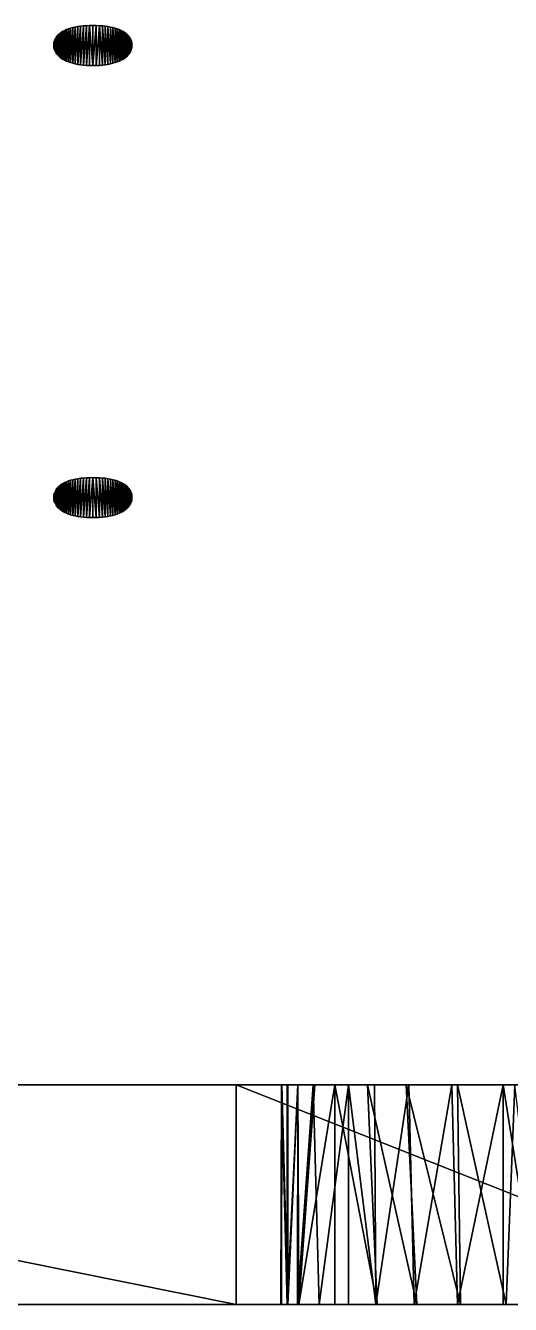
# Model space of a CAD drawing. Header units: inches. Extents: x 62 to 1153, y 3 to 780.
# Drawn here: x 393.43 to 402.27, y 184.2 to 207.49 of the extents above; entities that cross this region are included whole.
import ezdxf

# ---------------------------------------------------------------- set-up
doc = ezdxf.new("R2010")
doc.units = ezdxf.units.IN
doc.header["$MEASUREMENT"] = 0
doc.layers.add('ConstLine', color=6, linetype='Continuous')

msp = doc.modelspace()

# ---------------------------------------------------------------- linework, layer by layer
at = {"layer": 'ConstLine'}
for points in [[(394.253, 207.438, 4), (394.215, 207.425, 4), (394.215, 207.425, 5)], [(394.253, 207.438, 4), (394.215, 207.425, 5), (394.253, 207.438, 5)], [(394.215, 206.824, 5), (394.253, 206.811, 5), (394.253, 207.438, 5)], [(394.253, 207.438, 5), (394.215, 207.425, 5), (394.215, 206.824, 5)], [(394.294, 207.449, 4), (394.253, 207.438, 4), (394.253, 207.438, 5)], [(394.294, 207.449, 4), (394.253, 207.438, 5), (394.294, 207.449, 5)], [(394.253, 206.811, 5), (394.294, 206.8, 5), (394.294, 207.449, 5)], [(394.294, 207.449, 5), (394.253, 207.438, 5), (394.253, 206.811, 5)], [(394.337, 207.458, 4), (394.294, 207.449, 4), (394.294, 207.449, 5)], [(394.337, 207.458, 4), (394.294, 207.449, 5), (394.337, 207.458, 5)], [(394.294, 206.8, 5), (394.337, 206.789, 5), (394.337, 207.458, 5)], [(394.337, 207.458, 5), (394.294, 207.449, 5), (394.294, 206.8, 5)], [(394.384, 207.467, 4), (394.337, 207.458, 4), (394.337, 207.458, 5)], [(394.384, 207.467, 4), (394.337, 207.458, 5), (394.384, 207.467, 5)], [(394.337, 206.789, 5), (394.384, 206.779, 5), (394.384, 207.467, 5)], [(394.384, 207.467, 5), (394.337, 207.458, 5), (394.337, 206.789, 5)], [(394.433, 207.474, 4), (394.384, 207.467, 4), (394.384, 207.467, 5)], [(394.433, 207.474, 4), (394.384, 207.467, 5), (394.433, 207.474, 5)], [(394.433, 207.474, 5), (394.384, 207.467, 5), (394.384, 206.779, 5)], [(394.384, 206.779, 5), (394.433, 206.772, 5), (394.433, 207.474, 5)], [(394.485, 207.479, 4), (394.433, 207.474, 4), (394.433, 207.474, 5)], [(394.485, 207.479, 4), (394.433, 207.474, 5), (394.485, 207.479, 5)], [(394.433, 206.772, 5), (394.485, 206.766, 5), (394.485, 207.479, 5)], [(394.485, 207.479, 5), (394.433, 207.474, 5), (394.433, 206.772, 5)], [(394.54, 207.483, 4), (394.485, 207.479, 4), (394.485, 207.479, 5)], [(394.54, 207.483, 4), (394.485, 207.479, 5), (394.54, 207.483, 5)], [(394.54, 207.483, 5), (394.485, 207.479, 5), (394.485, 206.766, 5)], [(394.485, 206.766, 5), (394.54, 206.761, 5), (394.54, 207.483, 5)], [(394.598, 207.485, 5), (394.598, 207.485, 4), (394.54, 207.483, 4)], [(394.598, 207.485, 5), (394.54, 207.483, 4), (394.54, 207.483, 5)], [(394.598, 207.485, 5), (394.54, 207.483, 5), (394.54, 206.761, 5)], [(394.54, 206.761, 5), (394.598, 206.759, 5), (394.598, 207.485, 5)], [(394.658, 207.486, 4), (394.598, 207.485, 4), (394.598, 207.485, 5)], [(394.658, 207.486, 4), (394.598, 207.485, 5), (394.658, 207.486, 5)], [(394.658, 207.486, 5), (394.598, 207.485, 5), (394.658, 206.758, 5)], [(394.598, 206.759, 5), (394.658, 206.758, 5), (394.598, 207.485, 5)], [(394.658, 207.486, 5), (394.719, 207.485, 5), (394.658, 207.486, 4)], [(394.719, 207.485, 4), (394.658, 207.486, 4), (394.719, 207.485, 5)], [(394.719, 207.485, 5), (394.658, 207.486, 5), (394.658, 206.758, 5)], [(394.658, 206.758, 5), (394.719, 206.759, 5), (394.719, 207.485, 5)], [(394.776, 207.483, 4), (394.719, 207.485, 4), (394.719, 207.485, 5)], [(394.776, 207.483, 4), (394.719, 207.485, 5), (394.776, 207.483, 5)], [(394.776, 207.483, 5), (394.719, 207.485, 5), (394.719, 206.759, 5)], [(394.776, 207.483, 5), (394.719, 206.759, 5), (394.776, 206.761, 5)], [(394.831, 207.479, 4), (394.776, 207.483, 4), (394.776, 207.483, 5)], [(394.831, 207.479, 4), (394.776, 207.483, 5), (394.831, 207.479, 5)], [(394.776, 207.483, 5), (394.831, 206.766, 5), (394.831, 207.479, 5)], [(394.776, 207.483, 5), (394.776, 206.761, 5), (394.831, 206.766, 5)], [(394.883, 207.474, 4), (394.831, 207.479, 4), (394.831, 207.479, 5)], [(394.883, 207.474, 4), (394.831, 207.479, 5), (394.883, 207.474, 5)], [(394.831, 207.479, 5), (394.883, 206.772, 5), (394.883, 207.474, 5)], [(394.883, 206.772, 5), (394.831, 207.479, 5), (394.831, 206.766, 5)], [(394.932, 207.467, 4), (394.883, 207.474, 4), (394.883, 207.474, 5)], [(394.932, 207.467, 4), (394.883, 207.474, 5), (394.932, 207.467, 5)], [(394.883, 207.474, 5), (394.932, 206.779, 5), (394.932, 207.467, 5)], [(394.932, 206.779, 5), (394.883, 207.474, 5), (394.883, 206.772, 5)], [(394.979, 207.458, 4), (394.932, 207.467, 4), (394.932, 207.467, 5)], [(394.979, 207.458, 4), (394.932, 207.467, 5), (394.979, 207.458, 5)], [(394.932, 207.467, 5), (394.979, 206.789, 5), (394.979, 207.458, 5)], [(394.979, 206.789, 5), (394.932, 207.467, 5), (394.932, 206.779, 5)], [(395.023, 207.449, 4), (394.979, 207.458, 4), (394.979, 207.458, 5)], [(395.023, 207.449, 4), (394.979, 207.458, 5), (395.023, 207.449, 5)], [(394.979, 207.458, 5), (395.023, 206.8, 5), (395.023, 207.449, 5)], [(395.023, 206.8, 5), (394.979, 207.458, 5), (394.979, 206.789, 5)], [(395.064, 207.438, 4), (395.023, 207.449, 4), (395.023, 207.449, 5)], [(395.064, 207.438, 4), (395.023, 207.449, 5), (395.064, 207.438, 5)], [(395.023, 207.449, 5), (395.064, 206.811, 5), (395.064, 207.438, 5)], [(395.064, 206.811, 5), (395.023, 207.449, 5), (395.023, 206.8, 5)], [(395.102, 207.425, 4), (395.064, 207.438, 4), (395.064, 207.438, 5)], [(395.102, 207.425, 4), (395.064, 207.438, 5), (395.102, 207.425, 5)], [(395.064, 207.438, 5), (395.102, 206.824, 5), (395.102, 207.425, 5)], [(395.102, 206.824, 5), (395.064, 207.438, 5), (395.064, 206.811, 5)], [(393.956, 207.2, 5), (394.022, 206.944, 5), (393.964, 207.224, 5)], [(393.964, 207.224, 4), (393.956, 207.2, 4), (393.956, 207.2, 5)], [(393.964, 207.224, 4), (393.956, 207.2, 5), (393.964, 207.224, 5)], [(393.964, 207.224, 5), (394.022, 206.944, 5), (393.975, 207.246, 5)], [(393.975, 207.246, 4), (393.964, 207.224, 4), (393.964, 207.224, 5)], [(393.975, 207.246, 4), (393.964, 207.224, 5), (393.975, 207.246, 5)], [(393.975, 207.246, 5), (394.022, 206.944, 5), (393.988, 207.268, 5)], [(393.988, 207.268, 4), (393.975, 207.246, 4), (393.975, 207.246, 5)], [(393.988, 207.268, 4), (393.975, 207.246, 5), (393.988, 207.268, 5)], [(393.988, 207.268, 5), (394.022, 206.944, 5), (394.004, 207.289, 5)], [(394.004, 207.289, 4), (393.988, 207.268, 4), (393.988, 207.268, 5)], [(394.004, 207.289, 4), (393.988, 207.268, 5), (394.004, 207.289, 5)], [(394.004, 207.289, 5), (394.022, 206.944, 5), (394.022, 207.309, 5)], [(394.022, 207.309, 4), (394.004, 207.289, 4), (394.004, 207.289, 5)], [(394.022, 207.309, 4), (394.004, 207.289, 5), (394.022, 207.309, 5)], [(394.022, 207.309, 5), (394.042, 206.924, 5), (394.042, 207.329, 5)], [(394.042, 207.329, 4), (394.022, 207.309, 4), (394.022, 207.309, 5)], [(394.042, 207.329, 4), (394.022, 207.309, 5), (394.042, 207.329, 5)], [(394.042, 206.924, 5), (394.022, 207.309, 5), (394.022, 206.944, 5)], [(394.042, 207.329, 5), (394.042, 206.924, 5), (394.064, 207.347, 5)], [(394.064, 206.905, 5), (394.064, 207.347, 5), (394.042, 206.924, 5)], [(394.064, 207.347, 4), (394.042, 207.329, 4), (394.042, 207.329, 5)], [(394.064, 207.347, 4), (394.042, 207.329, 5), (394.064, 207.347, 5)], [(394.064, 207.347, 5), (394.064, 206.905, 5), (394.089, 207.365, 5)], [(394.089, 206.886, 5), (394.089, 207.365, 5), (394.064, 206.905, 5)], [(394.089, 207.365, 4), (394.064, 207.347, 4), (394.064, 207.347, 5)], [(394.089, 207.365, 4), (394.064, 207.347, 5), (394.089, 207.365, 5)], [(394.089, 207.365, 5), (394.117, 206.869, 5), (394.117, 207.382, 5)], [(394.117, 207.382, 4), (394.089, 207.365, 4), (394.089, 207.365, 5)], [(394.117, 207.382, 4), (394.089, 207.365, 5), (394.117, 207.382, 5)], [(394.117, 206.869, 5), (394.089, 207.365, 5), (394.089, 206.886, 5)], [(394.117, 207.382, 5), (394.117, 206.869, 5), (394.146, 207.397, 5)], [(394.146, 206.853, 5), (394.146, 207.397, 5), (394.117, 206.869, 5)], [(394.146, 207.397, 4), (394.117, 207.382, 4), (394.117, 207.382, 5)], [(394.146, 207.397, 4), (394.117, 207.382, 5), (394.146, 207.397, 5)], [(394.179, 206.838, 5), (394.179, 207.412, 5), (394.146, 206.853, 5)], [(394.179, 207.412, 5), (394.146, 207.397, 5), (394.146, 206.853, 5)], [(394.179, 207.412, 4), (394.146, 207.397, 4), (394.146, 207.397, 5)], [(394.179, 207.412, 4), (394.146, 207.397, 5), (394.179, 207.412, 5)], [(394.215, 207.425, 4), (394.179, 207.412, 4), (394.179, 207.412, 5)], [(394.215, 207.425, 4), (394.179, 207.412, 5), (394.215, 207.425, 5)], [(394.179, 206.838, 5), (394.215, 206.824, 5), (394.215, 207.425, 5)], [(394.179, 207.412, 5), (394.179, 206.838, 5), (394.215, 207.425, 5)], [(395.137, 207.412, 4), (395.102, 207.425, 4), (395.102, 207.425, 5)], [(395.137, 207.412, 4), (395.102, 207.425, 5), (395.137, 207.412, 5)], [(395.102, 207.425, 5), (395.137, 206.838, 5), (395.137, 207.412, 5)], [(395.137, 206.838, 5), (395.102, 207.425, 5), (395.102, 206.824, 5)], [(395.17, 207.397, 4), (395.137, 207.412, 4), (395.137, 207.412, 5)], [(395.17, 207.397, 4), (395.137, 207.412, 5), (395.17, 207.397, 5)], [(395.137, 207.412, 5), (395.17, 206.853, 5), (395.17, 207.397, 5)], [(395.17, 206.853, 5), (395.137, 207.412, 5), (395.137, 206.838, 5)], [(395.2, 207.382, 4), (395.17, 207.397, 4), (395.17, 207.397, 5)], [(395.2, 207.382, 4), (395.17, 207.397, 5), (395.2, 207.382, 5)], [(395.17, 207.397, 5), (395.2, 206.869, 5), (395.2, 207.382, 5)], [(395.2, 206.869, 5), (395.17, 207.397, 5), (395.17, 206.853, 5)], [(395.203, 207.38, 4), (395.2, 207.382, 4), (395.2, 207.382, 5)], [(395.203, 207.38, 4), (395.2, 207.382, 5), (395.227, 207.365, 5)], [(395.2, 207.382, 5), (395.2, 206.869, 5), (395.227, 207.365, 5)], [(395.227, 206.886, 5), (395.227, 207.365, 5), (395.2, 206.869, 5)], [(395.227, 207.365, 4), (395.203, 207.38, 4), (395.227, 207.365, 5)], [(395.252, 207.347, 4), (395.227, 207.365, 4), (395.227, 207.365, 5)], [(395.252, 207.347, 4), (395.227, 207.365, 5), (395.252, 207.347, 5)], [(395.252, 207.347, 5), (395.227, 207.365, 5), (395.252, 206.905, 5)], [(395.252, 206.905, 5), (395.227, 207.365, 5), (395.227, 206.886, 5)], [(395.275, 207.329, 4), (395.252, 207.347, 4), (395.252, 207.347, 5)], [(395.275, 207.329, 4), (395.252, 207.347, 5), (395.275, 207.329, 5)], [(395.252, 207.347, 5), (395.295, 206.944, 5), (395.275, 207.329, 5)], [(395.252, 206.905, 5), (395.275, 206.924, 5), (395.252, 207.347, 5)], [(395.275, 206.924, 5), (395.295, 206.944, 5), (395.252, 207.347, 5)], [(395.275, 207.329, 4), (395.275, 207.329, 5), (395.295, 207.309, 5)], [(395.275, 207.329, 4), (395.295, 207.309, 5), (395.295, 207.309, 4)], [(395.275, 207.329, 5), (395.295, 206.944, 5), (395.295, 207.309, 5)], [(395.295, 207.309, 4), (395.295, 207.309, 5), (395.313, 207.289, 5)], [(395.295, 207.309, 4), (395.313, 207.289, 5), (395.313, 207.289, 4)], [(395.366, 207.177, 5), (395.313, 207.289, 5), (395.295, 207.309, 5)], [(395.366, 207.177, 5), (395.295, 207.309, 5), (395.37, 207.152, 5)], [(395.37, 207.152, 5), (395.295, 207.309, 5), (395.371, 207.127, 5)], [(395.313, 206.964, 5), (395.295, 207.309, 5), (395.295, 206.944, 5)], [(395.313, 206.964, 5), (395.328, 206.985, 5), (395.295, 207.309, 5)], [(395.328, 206.985, 5), (395.341, 207.008, 5), (395.295, 207.309, 5)], [(395.341, 207.008, 5), (395.352, 207.031, 5), (395.295, 207.309, 5)], [(395.352, 207.031, 5), (395.36, 207.054, 5), (395.295, 207.309, 5)], [(395.36, 207.054, 5), (395.366, 207.078, 5), (395.295, 207.309, 5)], [(395.366, 207.078, 5), (395.37, 207.102, 5), (395.295, 207.309, 5)], [(395.371, 207.127, 5), (395.295, 207.309, 5), (395.37, 207.102, 5)], [(395.313, 207.289, 4), (395.313, 207.289, 5), (395.328, 207.268, 5)], [(395.313, 207.289, 4), (395.328, 207.268, 5), (395.328, 207.268, 4)], [(395.366, 207.177, 5), (395.328, 207.268, 5), (395.313, 207.289, 5)], [(395.328, 207.268, 4), (395.328, 207.268, 5), (395.341, 207.246, 5)], [(395.328, 207.268, 4), (395.341, 207.246, 5), (395.341, 207.246, 4)], [(395.341, 207.246, 5), (395.328, 207.268, 5), (395.36, 207.2, 5)], [(395.366, 207.177, 5), (395.36, 207.2, 5), (395.328, 207.268, 5)], [(395.341, 207.246, 4), (395.341, 207.246, 5), (395.352, 207.224, 5)], [(395.341, 207.246, 4), (395.352, 207.224, 5), (395.352, 207.224, 4)], [(395.352, 207.224, 5), (395.341, 207.246, 5), (395.36, 207.2, 5)], [(395.352, 207.224, 4), (395.352, 207.224, 5), (395.36, 207.2, 5)], [(395.352, 207.224, 4), (395.36, 207.2, 5), (395.36, 207.2, 4)], [(393.945, 207.127, 5), (393.947, 207.102, 5), (393.947, 207.152, 5)], [(393.947, 207.152, 4), (393.945, 207.127, 4), (393.945, 207.127, 5)], [(393.947, 207.152, 4), (393.945, 207.127, 5), (393.947, 207.152, 5)], [(393.945, 207.127, 4), (393.947, 207.102, 4), (393.947, 207.102, 5)], [(393.945, 207.127, 4), (393.947, 207.102, 5), (393.945, 207.127, 5)], [(393.95, 207.177, 5), (393.947, 207.152, 5), (394.022, 206.944, 5)], [(393.948, 207.161, 4), (393.947, 207.152, 5), (393.95, 207.177, 5)], [(393.948, 207.161, 4), (393.947, 207.152, 4), (393.947, 207.152, 5)], [(393.947, 207.102, 5), (393.95, 207.078, 5), (393.947, 207.152, 5)], [(393.95, 207.078, 5), (393.956, 207.054, 5), (393.947, 207.152, 5)], [(393.956, 207.054, 5), (393.964, 207.031, 5), (393.947, 207.152, 5)], [(393.964, 207.031, 5), (393.975, 207.008, 5), (393.947, 207.152, 5)], [(393.975, 207.008, 5), (393.988, 206.985, 5), (393.947, 207.152, 5)], [(393.988, 206.985, 5), (394.004, 206.964, 5), (393.947, 207.152, 5)], [(394.004, 206.964, 5), (394.022, 206.944, 5), (393.947, 207.152, 5)], [(393.947, 207.102, 4), (393.95, 207.078, 4), (393.95, 207.078, 5)], [(393.947, 207.102, 4), (393.95, 207.078, 5), (393.947, 207.102, 5)], [(393.95, 207.177, 4), (393.948, 207.161, 4), (393.95, 207.177, 5)], [(393.95, 207.177, 5), (394.022, 206.944, 5), (393.956, 207.2, 5)], [(393.956, 207.2, 4), (393.95, 207.177, 4), (393.95, 207.177, 5)], [(393.956, 207.2, 4), (393.95, 207.177, 5), (393.956, 207.2, 5)], [(393.95, 207.078, 4), (393.956, 207.054, 4), (393.956, 207.054, 5)], [(393.95, 207.078, 4), (393.956, 207.054, 5), (393.95, 207.078, 5)], [(393.956, 207.054, 4), (393.964, 207.031, 4), (393.964, 207.031, 5)], [(393.956, 207.054, 4), (393.964, 207.031, 5), (393.956, 207.054, 5)], [(393.964, 207.031, 4), (393.975, 207.008, 4), (393.975, 207.008, 5)], [(393.964, 207.031, 4), (393.975, 207.008, 5), (393.964, 207.031, 5)], [(393.975, 207.008, 4), (393.988, 206.985, 4), (393.988, 206.985, 5)], [(393.975, 207.008, 4), (393.988, 206.985, 5), (393.975, 207.008, 5)], [(393.988, 206.985, 4), (394.004, 206.964, 4), (394.004, 206.964, 5)], [(393.988, 206.985, 4), (394.004, 206.964, 5), (393.988, 206.985, 5)], [(395.313, 206.964, 4), (395.328, 206.985, 4), (395.328, 206.985, 5)], [(395.313, 206.964, 4), (395.328, 206.985, 5), (395.313, 206.964, 5)], [(395.328, 206.985, 4), (395.341, 207.008, 4), (395.341, 207.008, 5)], [(395.328, 206.985, 4), (395.341, 207.008, 5), (395.328, 206.985, 5)], [(395.341, 207.008, 4), (395.352, 207.031, 4), (395.352, 207.031, 5)], [(395.341, 207.008, 4), (395.352, 207.031, 5), (395.341, 207.008, 5)], [(395.352, 207.031, 4), (395.36, 207.054, 4), (395.36, 207.054, 5)], [(395.352, 207.031, 4), (395.36, 207.054, 5), (395.352, 207.031, 5)], [(395.36, 207.2, 4), (395.36, 207.2, 5), (395.366, 207.177, 5)], [(395.36, 207.2, 4), (395.366, 207.177, 5), (395.366, 207.177, 4)], [(395.36, 207.054, 4), (395.366, 207.078, 4), (395.366, 207.078, 5)], [(395.36, 207.054, 4), (395.366, 207.078, 5), (395.36, 207.054, 5)], [(395.366, 207.177, 4), (395.366, 207.177, 5), (395.368, 207.161, 4)], [(395.366, 207.177, 5), (395.37, 207.152, 5), (395.368, 207.161, 4)], [(395.366, 207.078, 4), (395.37, 207.102, 4), (395.37, 207.102, 5)], [(395.366, 207.078, 4), (395.37, 207.102, 5), (395.366, 207.078, 5)], [(395.37, 207.152, 4), (395.368, 207.161, 4), (395.37, 207.152, 5)], [(395.37, 207.152, 4), (395.37, 207.152, 5), (395.371, 207.127, 5)], [(395.37, 207.152, 4), (395.371, 207.127, 5), (395.371, 207.127, 4)], [(395.37, 207.102, 4), (395.371, 207.127, 4), (395.371, 207.127, 5)], [(395.37, 207.102, 4), (395.371, 207.127, 5), (395.37, 207.102, 5)], [(394.004, 206.964, 4), (394.022, 206.944, 4), (394.022, 206.944, 5)], [(394.004, 206.964, 4), (394.022, 206.944, 5), (394.004, 206.964, 5)], [(394.022, 206.944, 4), (394.042, 206.924, 4), (394.042, 206.924, 5)], [(394.022, 206.944, 4), (394.042, 206.924, 5), (394.022, 206.944, 5)], [(394.064, 206.905, 4), (394.064, 206.905, 5), (394.042, 206.924, 5)], [(394.064, 206.905, 4), (394.042, 206.924, 5), (394.042, 206.924, 4)], [(394.089, 206.886, 4), (394.089, 206.886, 5), (394.064, 206.905, 5)], [(394.089, 206.886, 4), (394.064, 206.905, 5), (394.064, 206.905, 4)], [(394.117, 206.869, 4), (394.117, 206.869, 5), (394.089, 206.886, 5)], [(394.117, 206.869, 4), (394.089, 206.886, 5), (394.089, 206.886, 4)], [(394.146, 206.853, 4), (394.146, 206.853, 5), (394.117, 206.869, 5)], [(394.146, 206.853, 4), (394.117, 206.869, 5), (394.117, 206.869, 4)], [(394.179, 206.838, 5), (394.146, 206.853, 5), (394.146, 206.853, 4)], [(394.179, 206.838, 5), (394.146, 206.853, 4), (394.179, 206.838, 4)], [(394.215, 206.824, 4), (394.215, 206.824, 5), (394.179, 206.838, 5)], [(394.215, 206.824, 4), (394.179, 206.838, 5), (394.179, 206.838, 4)], [(394.253, 206.811, 4), (394.253, 206.811, 5), (394.215, 206.824, 5)], [(394.253, 206.811, 4), (394.215, 206.824, 5), (394.215, 206.824, 4)], [(394.294, 206.8, 4), (394.294, 206.8, 5), (394.253, 206.811, 5)], [(394.294, 206.8, 4), (394.253, 206.811, 5), (394.253, 206.811, 4)], [(394.337, 206.789, 4), (394.337, 206.789, 5), (394.294, 206.8, 5)], [(394.337, 206.789, 4), (394.294, 206.8, 5), (394.294, 206.8, 4)], [(394.384, 206.779, 4), (394.384, 206.779, 5), (394.337, 206.789, 5)], [(394.384, 206.779, 4), (394.337, 206.789, 5), (394.337, 206.789, 4)], [(394.433, 206.772, 4), (394.433, 206.772, 5), (394.384, 206.779, 5)], [(394.433, 206.772, 4), (394.384, 206.779, 5), (394.384, 206.779, 4)], [(394.485, 206.766, 4), (394.485, 206.766, 5), (394.433, 206.772, 5)], [(394.485, 206.766, 4), (394.433, 206.772, 5), (394.433, 206.772, 4)], [(394.54, 206.761, 4), (394.54, 206.761, 5), (394.485, 206.766, 5)], [(394.54, 206.761, 4), (394.485, 206.766, 5), (394.485, 206.766, 4)], [(394.598, 206.759, 4), (394.598, 206.759, 5), (394.54, 206.761, 5)], [(394.598, 206.759, 4), (394.54, 206.761, 5), (394.54, 206.761, 4)], [(394.658, 206.758, 4), (394.658, 206.758, 5), (394.598, 206.759, 5)], [(394.658, 206.758, 4), (394.598, 206.759, 5), (394.598, 206.759, 4)], [(394.719, 206.759, 5), (394.658, 206.758, 5), (394.691, 206.758, 4)], [(394.658, 206.758, 4), (394.691, 206.758, 4), (394.658, 206.758, 5)], [(394.719, 206.759, 4), (394.719, 206.759, 5), (394.691, 206.758, 4)], [(394.776, 206.761, 4), (394.776, 206.761, 5), (394.719, 206.759, 5)], [(394.776, 206.761, 4), (394.719, 206.759, 5), (394.719, 206.759, 4)], [(394.831, 206.766, 4), (394.831, 206.766, 5), (394.776, 206.761, 5)], [(394.831, 206.766, 4), (394.776, 206.761, 5), (394.776, 206.761, 4)], [(394.883, 206.772, 4), (394.883, 206.772, 5), (394.831, 206.766, 5)], [(394.883, 206.772, 4), (394.831, 206.766, 5), (394.831, 206.766, 4)], [(394.932, 206.779, 4), (394.932, 206.779, 5), (394.883, 206.772, 5)], [(394.932, 206.779, 4), (394.883, 206.772, 5), (394.883, 206.772, 4)], [(394.979, 206.789, 4), (394.979, 206.789, 5), (394.932, 206.779, 5)], [(394.979, 206.789, 4), (394.932, 206.779, 5), (394.932, 206.779, 4)], [(395.023, 206.8, 4), (395.023, 206.8, 5), (394.979, 206.789, 5)], [(395.023, 206.8, 4), (394.979, 206.789, 5), (394.979, 206.789, 4)], [(395.064, 206.811, 4), (395.064, 206.811, 5), (395.023, 206.8, 5)], [(395.064, 206.811, 4), (395.023, 206.8, 5), (395.023, 206.8, 4)], [(395.102, 206.824, 4), (395.102, 206.824, 5), (395.064, 206.811, 5)], [(395.102, 206.824, 4), (395.064, 206.811, 5), (395.064, 206.811, 4)], [(395.137, 206.838, 4), (395.137, 206.838, 5), (395.102, 206.824, 5)], [(395.137, 206.838, 4), (395.102, 206.824, 5), (395.102, 206.824, 4)], [(395.17, 206.853, 4), (395.17, 206.853, 5), (395.137, 206.838, 5)], [(395.17, 206.853, 4), (395.137, 206.838, 5), (395.137, 206.838, 4)], [(395.2, 206.869, 4), (395.2, 206.869, 5), (395.17, 206.853, 5)], [(395.2, 206.869, 4), (395.17, 206.853, 5), (395.17, 206.853, 4)], [(395.227, 206.886, 5), (395.2, 206.869, 5), (395.203, 206.871, 4)], [(395.2, 206.869, 4), (395.203, 206.871, 4), (395.2, 206.869, 5)], [(395.203, 206.871, 4), (395.227, 206.886, 4), (395.227, 206.886, 5)], [(395.227, 206.886, 4), (395.252, 206.905, 4), (395.252, 206.905, 5)], [(395.227, 206.886, 4), (395.252, 206.905, 5), (395.227, 206.886, 5)], [(395.252, 206.905, 4), (395.275, 206.924, 4), (395.275, 206.924, 5)], [(395.252, 206.905, 4), (395.275, 206.924, 5), (395.252, 206.905, 5)], [(395.275, 206.924, 4), (395.295, 206.944, 4), (395.295, 206.944, 5)], [(395.275, 206.924, 4), (395.295, 206.944, 5), (395.275, 206.924, 5)], [(395.295, 206.944, 4), (395.313, 206.964, 4), (395.313, 206.964, 5)], [(395.295, 206.944, 4), (395.313, 206.964, 5), (395.295, 206.944, 5)], [(393.945, 198.897, 5), (393.947, 198.872, 5), (394.146, 199.167, 5)], [(393.947, 198.922, 5), (393.945, 198.897, 5), (394.146, 199.167, 5)], [(393.95, 198.946, 5), (393.947, 198.922, 5), (394.146, 199.167, 5)], [(393.947, 198.872, 5), (393.95, 198.848, 5), (394.146, 199.167, 5)], [(393.956, 198.97, 5), (393.95, 198.946, 5), (394.146, 199.167, 5)], [(393.95, 198.848, 5), (393.956, 198.824, 5), (394.146, 199.167, 5)], [(393.964, 198.994, 5), (393.956, 198.97, 5), (394.146, 199.167, 5)], [(393.956, 198.824, 5), (393.964, 198.801, 5), (394.146, 199.167, 5)], [(393.975, 199.016, 5), (393.964, 198.994, 5), (394.146, 199.167, 5)], [(393.964, 198.801, 5), (393.975, 198.778, 5), (394.146, 199.167, 5)], [(393.988, 199.038, 5), (393.975, 199.016, 5), (394.146, 199.167, 5)], [(393.975, 198.778, 5), (393.988, 198.755, 5), (394.146, 199.167, 5)], [(394.004, 199.059, 5), (393.988, 199.038, 5), (394.146, 199.167, 5)], [(393.988, 198.755, 5), (394.004, 198.734, 5), (394.146, 199.167, 5)], [(394.004, 199.059, 4), (393.988, 199.038, 4), (393.988, 199.038, 5)], [(394.004, 199.059, 4), (393.988, 199.038, 5), (394.004, 199.059, 5)], [(394.022, 199.079, 5), (394.004, 199.059, 5), (394.146, 199.167, 5)], [(394.004, 198.734, 5), (394.022, 198.714, 5), (394.146, 199.167, 5)], [(394.022, 199.079, 4), (394.004, 199.059, 4), (394.004, 199.059, 5)], [(394.022, 199.079, 4), (394.004, 199.059, 5), (394.022, 199.079, 5)], [(394.042, 199.099, 5), (394.022, 199.079, 5), (394.146, 199.167, 5)], [(394.022, 198.714, 5), (394.042, 198.694, 5), (394.146, 199.167, 5)], [(394.042, 199.099, 4), (394.022, 199.079, 4), (394.022, 199.079, 5)], [(394.042, 199.099, 4), (394.022, 199.079, 5), (394.042, 199.099, 5)], [(394.042, 198.694, 5), (394.064, 198.675, 5), (394.146, 199.167, 5)], [(394.064, 199.117, 5), (394.042, 199.099, 5), (394.146, 199.167, 5)], [(394.064, 199.117, 4), (394.042, 199.099, 4), (394.042, 199.099, 5)], [(394.064, 199.117, 4), (394.042, 199.099, 5), (394.064, 199.117, 5)], [(394.064, 198.675, 5), (394.089, 198.656, 5), (394.146, 199.167, 5)], [(394.146, 199.167, 5), (394.117, 199.152, 5), (394.064, 199.117, 5)], [(394.089, 199.135, 5), (394.064, 199.117, 5), (394.117, 199.152, 5)], [(394.089, 199.135, 4), (394.064, 199.117, 4), (394.064, 199.117, 5)], [(394.089, 199.135, 4), (394.064, 199.117, 5), (394.089, 199.135, 5)], [(394.089, 198.656, 5), (394.117, 198.639, 5), (394.146, 199.167, 5)], [(394.117, 199.152, 4), (394.089, 199.135, 4), (394.089, 199.135, 5)], [(394.117, 199.152, 4), (394.089, 199.135, 5), (394.117, 199.152, 5)], [(394.117, 198.639, 5), (394.146, 198.623, 5), (394.146, 199.167, 5)], [(394.146, 199.167, 4), (394.117, 199.152, 4), (394.117, 199.152, 5)], [(394.146, 199.167, 4), (394.117, 199.152, 5), (394.146, 199.167, 5)], [(394.146, 198.623, 5), (394.179, 198.608, 5), (394.179, 199.182, 5)], [(394.179, 199.182, 5), (394.146, 199.167, 5), (394.146, 198.623, 5)], [(394.179, 199.182, 4), (394.146, 199.167, 4), (394.146, 199.167, 5)], [(394.179, 199.182, 4), (394.146, 199.167, 5), (394.179, 199.182, 5)], [(394.215, 199.195, 5), (394.179, 199.182, 5), (394.179, 198.608, 5)], [(394.179, 198.608, 5), (394.215, 198.594, 5), (394.215, 199.195, 5)], [(394.215, 199.195, 4), (394.179, 199.182, 4), (394.179, 199.182, 5)], [(394.215, 199.195, 4), (394.179, 199.182, 5), (394.215, 199.195, 5)], [(394.253, 199.208, 5), (394.215, 199.195, 5), (394.215, 198.594, 5)], [(394.215, 198.594, 5), (394.253, 198.581, 5), (394.253, 199.208, 5)], [(394.253, 199.208, 4), (394.215, 199.195, 4), (394.215, 199.195, 5)], [(394.253, 199.208, 4), (394.215, 199.195, 5), (394.253, 199.208, 5)], [(394.294, 199.219, 5), (394.253, 199.208, 5), (394.253, 198.581, 5)], [(394.253, 198.581, 5), (394.294, 198.569, 5), (394.294, 199.219, 5)], [(394.294, 199.219, 4), (394.253, 199.208, 4), (394.253, 199.208, 5)], [(394.294, 199.219, 4), (394.253, 199.208, 5), (394.294, 199.219, 5)], [(394.337, 199.228, 5), (394.294, 199.219, 5), (394.294, 198.569, 5)], [(394.294, 198.569, 5), (394.337, 198.559, 5), (394.337, 199.228, 5)], [(394.337, 199.228, 4), (394.294, 199.219, 4), (394.294, 199.219, 5)], [(394.337, 199.228, 4), (394.294, 199.219, 5), (394.337, 199.228, 5)], [(394.384, 199.237, 5), (394.337, 199.228, 5), (394.337, 198.559, 5)], [(394.337, 198.559, 5), (394.384, 198.549, 5), (394.384, 199.237, 5)], [(394.384, 199.237, 4), (394.337, 199.228, 4), (394.337, 199.228, 5)], [(394.384, 199.237, 4), (394.337, 199.228, 5), (394.384, 199.237, 5)], [(394.384, 198.549, 5), (394.433, 198.542, 5), (394.433, 199.244, 5)], [(394.433, 199.244, 5), (394.384, 199.237, 5), (394.384, 198.549, 5)], [(394.433, 199.244, 4), (394.384, 199.237, 4), (394.384, 199.237, 5)], [(394.433, 199.244, 4), (394.384, 199.237, 5), (394.433, 199.244, 5)], [(394.433, 198.542, 5), (394.485, 198.536, 5), (394.485, 199.249, 5)], [(394.485, 199.249, 5), (394.433, 199.244, 5), (394.433, 198.542, 5)], [(394.485, 199.249, 4), (394.433, 199.244, 4), (394.433, 199.244, 5)], [(394.485, 199.249, 4), (394.433, 199.244, 5), (394.485, 199.249, 5)], [(394.54, 199.253, 5), (394.485, 199.249, 5), (394.485, 198.536, 5)], [(394.485, 198.536, 5), (394.54, 198.531, 5), (394.54, 199.253, 5)], [(394.54, 199.253, 4), (394.485, 199.249, 4), (394.485, 199.249, 5)], [(394.54, 199.253, 4), (394.485, 199.249, 5), (394.54, 199.253, 5)], [(394.598, 199.255, 5), (394.54, 199.253, 5), (394.54, 198.531, 5)], [(394.54, 198.531, 5), (394.598, 198.529, 5), (394.598, 199.255, 5)], [(394.598, 199.255, 5), (394.598, 199.255, 4), (394.54, 199.253, 4)], [(394.598, 199.255, 5), (394.54, 199.253, 4), (394.54, 199.253, 5)], [(394.658, 199.256, 5), (394.598, 199.255, 5), (394.598, 198.529, 5)], [(394.658, 198.528, 5), (394.658, 199.256, 5), (394.598, 198.529, 5)], [(394.658, 199.256, 4), (394.598, 199.255, 4), (394.598, 199.255, 5)], [(394.658, 199.256, 4), (394.598, 199.255, 5), (394.658, 199.256, 5)], [(394.658, 199.256, 5), (394.719, 198.529, 5), (394.719, 199.255, 5)], [(394.719, 198.529, 5), (394.658, 199.256, 5), (394.658, 198.528, 5)], [(394.658, 199.256, 5), (394.719, 199.255, 5), (394.691, 199.255, 4)], [(394.691, 199.255, 4), (394.658, 199.256, 4), (394.658, 199.256, 5)], [(394.719, 199.255, 4), (394.691, 199.255, 4), (394.719, 199.255, 5)], [(394.719, 199.255, 5), (394.776, 198.531, 5), (394.776, 199.253, 5)], [(394.776, 198.531, 5), (394.719, 199.255, 5), (394.719, 198.529, 5)], [(394.776, 199.253, 4), (394.719, 199.255, 4), (394.719, 199.255, 5)], [(394.776, 199.253, 4), (394.719, 199.255, 5), (394.776, 199.253, 5)], [(394.776, 199.253, 5), (394.831, 198.536, 5), (394.831, 199.249, 5)], [(394.831, 198.536, 5), (394.776, 199.253, 5), (394.776, 198.531, 5)], [(394.831, 199.249, 4), (394.776, 199.253, 4), (394.776, 199.253, 5)], [(394.831, 199.249, 4), (394.776, 199.253, 5), (394.831, 199.249, 5)], [(394.831, 199.249, 5), (394.883, 198.542, 5), (394.883, 199.244, 5)], [(394.883, 198.542, 5), (394.831, 199.249, 5), (394.831, 198.536, 5)], [(394.883, 199.244, 4), (394.831, 199.249, 4), (394.831, 199.249, 5)], [(394.883, 199.244, 4), (394.831, 199.249, 5), (394.883, 199.244, 5)], [(394.883, 199.244, 5), (394.932, 198.549, 5), (394.932, 199.237, 5)], [(394.932, 198.549, 5), (394.883, 199.244, 5), (394.883, 198.542, 5)], [(394.932, 199.237, 4), (394.883, 199.244, 4), (394.883, 199.244, 5)], [(394.932, 199.237, 4), (394.883, 199.244, 5), (394.932, 199.237, 5)], [(394.932, 199.237, 5), (394.979, 198.559, 5), (394.979, 199.228, 5)], [(394.979, 198.559, 5), (394.932, 199.237, 5), (394.932, 198.549, 5)], [(394.979, 199.228, 4), (394.932, 199.237, 4), (394.932, 199.237, 5)], [(394.979, 199.228, 4), (394.932, 199.237, 5), (394.979, 199.228, 5)], [(394.979, 199.228, 5), (395.023, 198.569, 5), (395.023, 199.219, 5)], [(395.023, 198.569, 5), (394.979, 199.228, 5), (394.979, 198.559, 5)], [(395.023, 199.219, 4), (394.979, 199.228, 4), (394.979, 199.228, 5)], [(395.023, 199.219, 4), (394.979, 199.228, 5), (395.023, 199.219, 5)], [(395.023, 199.219, 5), (395.064, 198.581, 5), (395.064, 199.208, 5)], [(395.064, 198.581, 5), (395.023, 199.219, 5), (395.023, 198.569, 5)], [(395.064, 199.208, 4), (395.023, 199.219, 4), (395.023, 199.219, 5)], [(395.064, 199.208, 4), (395.023, 199.219, 5), (395.064, 199.208, 5)], [(395.064, 199.208, 5), (395.102, 198.594, 5), (395.102, 199.195, 5)], [(395.102, 198.594, 5), (395.064, 199.208, 5), (395.064, 198.581, 5)], [(395.102, 199.195, 4), (395.064, 199.208, 4), (395.064, 199.208, 5)], [(395.102, 199.195, 4), (395.064, 199.208, 5), (395.102, 199.195, 5)], [(395.102, 199.195, 5), (395.137, 198.608, 5), (395.137, 199.182, 5)], [(395.137, 198.608, 5), (395.102, 199.195, 5), (395.102, 198.594, 5)], [(395.137, 199.182, 4), (395.102, 199.195, 4), (395.102, 199.195, 5)], [(395.137, 199.182, 4), (395.102, 199.195, 5), (395.137, 199.182, 5)], [(395.137, 199.182, 5), (395.17, 198.623, 5), (395.17, 199.167, 5)], [(395.17, 198.623, 5), (395.137, 199.182, 5), (395.137, 198.608, 5)], [(395.17, 199.167, 4), (395.137, 199.182, 4), (395.137, 199.182, 5)], [(395.17, 199.167, 4), (395.137, 199.182, 5), (395.17, 199.167, 5)], [(395.17, 199.167, 5), (395.2, 198.639, 5), (395.2, 199.152, 5)], [(395.2, 198.639, 5), (395.17, 199.167, 5), (395.17, 198.623, 5)], [(395.2, 199.152, 4), (395.17, 199.167, 4), (395.17, 199.167, 5)], [(395.2, 199.152, 4), (395.17, 199.167, 5), (395.2, 199.152, 5)], [(395.227, 198.656, 5), (395.2, 199.152, 5), (395.2, 198.639, 5)], [(395.227, 199.135, 5), (395.2, 199.152, 5), (395.227, 198.656, 5)], [(395.203, 199.15, 4), (395.2, 199.152, 4), (395.2, 199.152, 5)], [(395.203, 199.15, 4), (395.2, 199.152, 5), (395.227, 199.135, 5)], [(395.227, 199.135, 4), (395.203, 199.15, 4), (395.227, 199.135, 5)], [(395.227, 199.135, 5), (395.252, 198.675, 5), (395.252, 199.117, 5)], [(395.227, 198.656, 5), (395.252, 198.675, 5), (395.227, 199.135, 5)], [(395.252, 199.117, 4), (395.227, 199.135, 4), (395.227, 199.135, 5)], [(395.252, 199.117, 4), (395.227, 199.135, 5), (395.252, 199.117, 5)], [(395.252, 199.117, 5), (395.295, 198.714, 5), (395.275, 199.099, 5)], [(395.275, 198.694, 5), (395.252, 199.117, 5), (395.252, 198.675, 5)], [(395.295, 198.714, 5), (395.252, 199.117, 5), (395.275, 198.694, 5)], [(395.275, 199.099, 4), (395.252, 199.117, 4), (395.252, 199.117, 5)], [(395.275, 199.099, 4), (395.252, 199.117, 5), (395.275, 199.099, 5)], [(395.275, 199.099, 5), (395.295, 198.714, 5), (395.295, 199.079, 5)], [(395.275, 199.099, 4), (395.275, 199.099, 5), (395.295, 199.079, 5)], [(395.275, 199.099, 4), (395.295, 199.079, 5), (395.295, 199.079, 4)], [(395.36, 198.97, 5), (395.313, 199.059, 5), (395.295, 199.079, 5)], [(395.366, 198.946, 5), (395.295, 199.079, 5), (395.37, 198.922, 5)], [(395.36, 198.97, 5), (395.295, 199.079, 5), (395.366, 198.946, 5)], [(395.37, 198.922, 5), (395.295, 199.079, 5), (395.371, 198.897, 5)], [(395.313, 198.734, 5), (395.295, 199.079, 5), (395.295, 198.714, 5)], [(395.313, 198.734, 5), (395.328, 198.755, 5), (395.295, 199.079, 5)], [(395.328, 198.755, 5), (395.341, 198.778, 5), (395.295, 199.079, 5)], [(395.341, 198.778, 5), (395.352, 198.801, 5), (395.295, 199.079, 5)], [(395.352, 198.801, 5), (395.36, 198.824, 5), (395.295, 199.079, 5)], [(395.36, 198.824, 5), (395.366, 198.848, 5), (395.295, 199.079, 5)], [(395.366, 198.848, 5), (395.37, 198.872, 5), (395.295, 199.079, 5)], [(395.371, 198.897, 5), (395.295, 199.079, 5), (395.37, 198.872, 5)], [(395.295, 199.079, 4), (395.295, 199.079, 5), (395.313, 199.059, 5)], [(395.295, 199.079, 4), (395.313, 199.059, 5), (395.313, 199.059, 4)], [(395.36, 198.97, 5), (395.328, 199.038, 5), (395.313, 199.059, 5)], [(395.313, 199.059, 4), (395.313, 199.059, 5), (395.328, 199.038, 5)], [(395.313, 199.059, 4), (395.328, 199.038, 5), (395.328, 199.038, 4)], [(393.945, 198.897, 5), (393.947, 198.922, 5), (393.945, 198.897, 4)], [(393.947, 198.922, 4), (393.945, 198.897, 4), (393.947, 198.922, 5)], [(393.945, 198.897, 5), (393.947, 198.872, 4), (393.947, 198.872, 5)], [(393.945, 198.897, 4), (393.947, 198.872, 4), (393.945, 198.897, 5)], [(393.95, 198.946, 4), (393.947, 198.922, 4), (393.947, 198.922, 5)], [(393.95, 198.946, 4), (393.947, 198.922, 5), (393.95, 198.946, 5)], [(393.947, 198.872, 4), (393.95, 198.848, 5), (393.947, 198.872, 5)], [(393.95, 198.848, 5), (393.947, 198.872, 4), (393.95, 198.848, 4)], [(393.95, 198.946, 5), (393.956, 198.97, 5), (393.956, 198.969, 4)], [(393.95, 198.946, 5), (393.956, 198.969, 4), (393.95, 198.946, 4)], [(393.95, 198.848, 5), (393.956, 198.824, 4), (393.956, 198.824, 5)], [(393.95, 198.848, 4), (393.956, 198.824, 4), (393.95, 198.848, 5)], [(393.964, 198.994, 4), (393.956, 198.97, 4), (393.956, 198.97, 5)], [(393.964, 198.994, 4), (393.956, 198.97, 5), (393.964, 198.994, 5)], [(393.956, 198.97, 4), (393.956, 198.969, 4), (393.956, 198.97, 5)], [(393.956, 198.824, 4), (393.964, 198.801, 5), (393.956, 198.824, 5)], [(393.964, 198.801, 5), (393.956, 198.824, 4), (393.964, 198.801, 4)], [(393.975, 199.016, 4), (393.964, 198.994, 4), (393.964, 198.994, 5)], [(393.975, 199.016, 4), (393.964, 198.994, 5), (393.975, 199.016, 5)], [(393.988, 199.038, 4), (393.975, 199.016, 4), (393.975, 199.016, 5)], [(393.988, 199.038, 4), (393.975, 199.016, 5), (393.988, 199.038, 5)], [(395.36, 198.97, 5), (395.341, 199.016, 5), (395.328, 199.038, 5)], [(395.328, 199.038, 4), (395.328, 199.038, 5), (395.341, 199.016, 5)], [(395.328, 199.038, 4), (395.341, 199.016, 5), (395.341, 199.016, 4)], [(395.352, 198.994, 5), (395.341, 199.016, 5), (395.36, 198.97, 5)], [(395.341, 199.016, 4), (395.341, 199.016, 5), (395.352, 198.994, 5)], [(395.341, 199.016, 4), (395.352, 198.994, 5), (395.352, 198.994, 4)], [(395.352, 198.994, 4), (395.352, 198.994, 5), (395.36, 198.97, 5)], [(395.352, 198.994, 4), (395.36, 198.97, 5), (395.36, 198.97, 4)], [(395.352, 198.801, 4), (395.36, 198.824, 4), (395.36, 198.824, 5)], [(395.352, 198.801, 4), (395.36, 198.824, 5), (395.352, 198.801, 5)], [(395.36, 198.97, 4), (395.36, 198.97, 5), (395.36, 198.969, 4)], [(395.36, 198.97, 5), (395.366, 198.946, 5), (395.36, 198.969, 4)], [(395.366, 198.946, 4), (395.36, 198.969, 4), (395.366, 198.946, 5)], [(395.36, 198.824, 4), (395.366, 198.848, 4), (395.366, 198.848, 5)], [(395.36, 198.824, 4), (395.366, 198.848, 5), (395.36, 198.824, 5)], [(395.366, 198.946, 4), (395.366, 198.946, 5), (395.37, 198.922, 5)], [(395.366, 198.946, 4), (395.37, 198.922, 5), (395.37, 198.922, 4)], [(395.366, 198.848, 4), (395.37, 198.872, 4), (395.37, 198.872, 5)], [(395.366, 198.848, 4), (395.37, 198.872, 5), (395.366, 198.848, 5)], [(395.37, 198.922, 4), (395.37, 198.922, 5), (395.371, 198.897, 5)], [(395.37, 198.922, 4), (395.371, 198.897, 5), (395.371, 198.897, 4)], [(395.37, 198.872, 4), (395.371, 198.897, 4), (395.371, 198.897, 5)], [(395.37, 198.872, 4), (395.371, 198.897, 5), (395.37, 198.872, 5)], [(393.964, 198.801, 5), (393.975, 198.778, 4), (393.975, 198.778, 5)], [(393.964, 198.801, 4), (393.975, 198.778, 4), (393.964, 198.801, 5)], [(393.988, 198.755, 5), (393.975, 198.778, 5), (393.988, 198.755, 4)], [(393.975, 198.778, 4), (393.988, 198.755, 4), (393.975, 198.778, 5)], [(393.988, 198.755, 4), (394.004, 198.734, 5), (393.988, 198.755, 5)], [(393.988, 198.755, 4), (394.004, 198.734, 4), (394.004, 198.734, 5)], [(394.004, 198.734, 5), (394.004, 198.734, 4), (394.022, 198.714, 5)], [(394.022, 198.714, 4), (394.022, 198.714, 5), (394.004, 198.734, 4)], [(394.022, 198.714, 5), (394.023, 198.713, 4), (394.042, 198.694, 5)], [(394.022, 198.714, 4), (394.023, 198.713, 4), (394.022, 198.714, 5)], [(394.042, 198.694, 4), (394.042, 198.694, 5), (394.023, 198.713, 4)], [(394.042, 198.694, 4), (394.064, 198.675, 4), (394.042, 198.694, 5)], [(394.064, 198.675, 5), (394.042, 198.694, 5), (394.064, 198.675, 4)], [(394.064, 198.675, 4), (394.089, 198.656, 4), (394.064, 198.675, 5)], [(394.089, 198.656, 5), (394.064, 198.675, 5), (394.089, 198.656, 4)], [(394.089, 198.656, 4), (394.117, 198.639, 4), (394.089, 198.656, 5)], [(394.117, 198.639, 5), (394.089, 198.656, 5), (394.117, 198.639, 4)], [(394.117, 198.639, 4), (394.146, 198.623, 5), (394.117, 198.639, 5)], [(394.146, 198.623, 5), (394.117, 198.639, 4), (394.146, 198.623, 4)], [(394.179, 198.608, 4), (394.179, 198.608, 5), (394.146, 198.623, 5)], [(394.146, 198.623, 4), (394.179, 198.608, 4), (394.146, 198.623, 5)], [(394.215, 198.594, 4), (394.215, 198.594, 5), (394.179, 198.608, 5)], [(394.215, 198.594, 4), (394.179, 198.608, 5), (394.179, 198.608, 4)], [(394.253, 198.581, 4), (394.253, 198.581, 5), (394.215, 198.594, 5)], [(394.253, 198.581, 4), (394.215, 198.594, 5), (394.215, 198.594, 4)], [(395.102, 198.594, 4), (395.102, 198.594, 5), (395.064, 198.581, 5)], [(395.102, 198.594, 4), (395.064, 198.581, 5), (395.064, 198.581, 4)], [(395.137, 198.608, 4), (395.137, 198.608, 5), (395.102, 198.594, 5)], [(395.137, 198.608, 4), (395.102, 198.594, 5), (395.102, 198.594, 4)], [(395.17, 198.623, 4), (395.17, 198.623, 5), (395.137, 198.608, 5)], [(395.17, 198.623, 4), (395.137, 198.608, 5), (395.137, 198.608, 4)], [(395.2, 198.639, 4), (395.2, 198.639, 5), (395.17, 198.623, 5)], [(395.2, 198.639, 4), (395.17, 198.623, 5), (395.17, 198.623, 4)], [(395.227, 198.656, 5), (395.2, 198.639, 5), (395.203, 198.641, 4)], [(395.2, 198.639, 4), (395.203, 198.641, 4), (395.2, 198.639, 5)], [(395.203, 198.641, 4), (395.227, 198.656, 4), (395.227, 198.656, 5)], [(395.227, 198.656, 4), (395.252, 198.675, 4), (395.252, 198.675, 5)], [(395.227, 198.656, 4), (395.252, 198.675, 5), (395.227, 198.656, 5)], [(395.252, 198.675, 4), (395.275, 198.694, 4), (395.275, 198.694, 5)], [(395.252, 198.675, 4), (395.275, 198.694, 5), (395.252, 198.675, 5)], [(395.275, 198.694, 4), (395.295, 198.714, 4), (395.295, 198.714, 5)], [(395.275, 198.694, 4), (395.295, 198.714, 5), (395.275, 198.694, 5)], [(395.295, 198.714, 4), (395.313, 198.734, 4), (395.313, 198.734, 5)], [(395.295, 198.714, 4), (395.313, 198.734, 5), (395.295, 198.714, 5)], [(395.313, 198.734, 4), (395.328, 198.755, 4), (395.328, 198.755, 5)], [(395.313, 198.734, 4), (395.328, 198.755, 5), (395.313, 198.734, 5)], [(395.328, 198.755, 4), (395.341, 198.778, 4), (395.341, 198.778, 5)], [(395.328, 198.755, 4), (395.341, 198.778, 5), (395.328, 198.755, 5)], [(395.341, 198.778, 4), (395.352, 198.801, 4), (395.352, 198.801, 5)], [(395.341, 198.778, 4), (395.352, 198.801, 5), (395.341, 198.778, 5)], [(394.294, 198.569, 4), (394.294, 198.569, 5), (394.253, 198.581, 5)], [(394.294, 198.569, 4), (394.253, 198.581, 5), (394.253, 198.581, 4)], [(394.337, 198.559, 4), (394.337, 198.559, 5), (394.294, 198.569, 5)], [(394.337, 198.559, 4), (394.294, 198.569, 5), (394.294, 198.569, 4)], [(394.384, 198.549, 4), (394.384, 198.549, 5), (394.337, 198.559, 5)], [(394.384, 198.549, 4), (394.337, 198.559, 5), (394.337, 198.559, 4)], [(394.433, 198.542, 4), (394.433, 198.542, 5), (394.384, 198.549, 5)], [(394.433, 198.542, 4), (394.384, 198.549, 5), (394.384, 198.549, 4)], [(394.485, 198.536, 4), (394.485, 198.536, 5), (394.433, 198.542, 5)], [(394.485, 198.536, 4), (394.433, 198.542, 5), (394.433, 198.542, 4)], [(394.54, 198.531, 4), (394.54, 198.531, 5), (394.485, 198.536, 5)], [(394.54, 198.531, 4), (394.485, 198.536, 5), (394.485, 198.536, 4)], [(394.598, 198.529, 4), (394.598, 198.529, 5), (394.54, 198.531, 5)], [(394.598, 198.529, 4), (394.54, 198.531, 5), (394.54, 198.531, 4)], [(394.658, 198.528, 4), (394.658, 198.528, 5), (394.598, 198.529, 5)], [(394.658, 198.528, 4), (394.598, 198.529, 5), (394.598, 198.529, 4)], [(394.719, 198.529, 5), (394.658, 198.528, 5), (394.691, 198.528, 4)], [(394.658, 198.528, 4), (394.691, 198.528, 4), (394.658, 198.528, 5)], [(394.719, 198.529, 4), (394.719, 198.529, 5), (394.691, 198.528, 4)], [(394.776, 198.531, 4), (394.776, 198.531, 5), (394.719, 198.529, 5)], [(394.776, 198.531, 4), (394.719, 198.529, 5), (394.719, 198.529, 4)], [(394.831, 198.536, 4), (394.831, 198.536, 5), (394.776, 198.531, 5)], [(394.831, 198.536, 4), (394.776, 198.531, 5), (394.776, 198.531, 4)], [(394.883, 198.542, 4), (394.883, 198.542, 5), (394.831, 198.536, 5)], [(394.883, 198.542, 4), (394.831, 198.536, 5), (394.831, 198.536, 4)], [(394.932, 198.549, 4), (394.932, 198.549, 5), (394.883, 198.542, 5)], [(394.932, 198.549, 4), (394.883, 198.542, 5), (394.883, 198.542, 4)], [(394.979, 198.559, 4), (394.979, 198.559, 5), (394.932, 198.549, 5)], [(394.979, 198.559, 4), (394.932, 198.549, 5), (394.932, 198.549, 4)], [(395.023, 198.569, 4), (395.023, 198.569, 5), (394.979, 198.559, 5)], [(395.023, 198.569, 4), (394.979, 198.559, 5), (394.979, 198.559, 4)], [(395.064, 198.581, 4), (395.064, 198.581, 5), (395.023, 198.569, 5)], [(395.064, 198.581, 4), (395.023, 198.569, 5), (395.023, 198.569, 4)], [(397.271, 184.205, 48), (397.271, 188.205, 48), (377.371, 188.205, 48)], [(397.271, 184.205, 48), (377.371, 188.205, 48), (377.371, 184.205, 48)], [(397.271, 188.205, 48), (397.271, 188.205, 43.9), (377.371, 188.205, 48)], [(377.371, 188.205, 48), (397.271, 188.205, 43.9), (399.792, 188.205, 33.681)], [(399.792, 188.205, 33.681), (399.313, 188.205, 33.269), (377.371, 188.205, 48)], [(398.096, 188.205, 30.643), (398.101, 188.205, 29.801), (377.371, 188.205, 48)], [(398.195, 188.205, 31.267), (377.371, 188.205, 48), (398.394, 188.205, 31.867)], [(398.096, 188.205, 30.643), (377.371, 188.205, 48), (398.195, 188.205, 31.267)], [(399.313, 188.205, 33.269), (398.67, 188.205, 32.436), (377.371, 188.205, 48)], [(377.371, 188.205, 48), (398.67, 188.205, 32.436), (398.394, 188.205, 31.867)], [(398.702, 188.205, 28.018), (399.065, 188.205, 27.501), (377.371, 188.205, 4)], [(400.368, 188.205, 26.445), (401.302, 188.205, 26.087), (377.371, 188.205, 4)], [(399.664, 188.205, 26.909), (400.368, 188.205, 26.445), (377.371, 188.205, 4)], [(399.065, 188.205, 27.501), (399.664, 188.205, 26.909), (377.371, 188.205, 4)], [(405.371, 188.205, 4), (377.371, 188.205, 4), (401.302, 188.205, 26.087)], [(377.371, 188.205, 48), (398.101, 188.205, 29.801), (377.371, 188.205, 4)], [(398.208, 188.205, 29.178), (377.371, 188.205, 4), (398.101, 188.205, 29.801)], [(398.208, 188.205, 29.178), (398.392, 188.205, 28.629), (377.371, 188.205, 4)], [(398.392, 188.205, 28.629), (398.702, 188.205, 28.018), (377.371, 188.205, 4)], [(401.199, 188.205, 34.385), (397.271, 188.205, 43.9), (402.134, 188.205, 34.535)], [(397.271, 188.205, 43.9), (407.371, 188.205, 43.9), (402.134, 188.205, 34.535)], [(400.414, 188.205, 34.077), (397.271, 188.205, 43.9), (401.199, 188.205, 34.385)], [(400.414, 188.205, 34.077), (399.792, 188.205, 33.681), (397.271, 188.205, 43.9)], [(397.271, 184.205, 48), (397.271, 184.205, 43.9), (397.271, 188.205, 43.9)], [(397.271, 184.205, 48), (397.271, 188.205, 43.9), (397.271, 188.205, 48)], [(407.371, 184.205, 43.9), (397.271, 188.205, 43.9), (397.271, 184.205, 43.9)], [(397.271, 188.205, 43.9), (407.371, 184.205, 43.9), (407.371, 188.205, 43.9)], [(398.081, 184.205, 30.433), (398.101, 188.205, 29.801), (398.096, 188.205, 30.643)], [(398.096, 188.205, 30.643), (398.2, 184.205, 31.266), (398.081, 184.205, 30.433)], [(398.081, 184.205, 30.433), (398.096, 184.205, 29.801), (398.101, 188.205, 29.801)], [(398.2, 184.205, 31.266), (398.096, 188.205, 30.643), (398.195, 188.205, 31.267)], [(398.101, 188.205, 29.801), (398.096, 184.205, 29.801), (398.213, 184.205, 29.18)], [(398.208, 188.205, 29.178), (398.101, 188.205, 29.801), (398.213, 184.205, 29.18)], [(398.2, 184.205, 31.266), (398.195, 188.205, 31.267), (398.394, 188.205, 31.867)], [(398.2, 184.205, 31.266), (398.394, 188.205, 31.867), (398.389, 184.205, 31.869)], [(398.213, 184.205, 29.18), (398.392, 188.205, 28.629), (398.208, 188.205, 29.178)], [(398.392, 188.205, 28.629), (398.213, 184.205, 29.18), (398.41, 184.205, 28.579)], [(398.67, 188.205, 32.436), (398.782, 184.205, 32.615), (398.389, 184.205, 31.869)], [(398.394, 188.205, 31.867), (398.67, 188.205, 32.436), (398.389, 184.205, 31.869)], [(398.41, 184.205, 28.579), (398.702, 188.205, 28.018), (398.392, 188.205, 28.629)], [(398.41, 184.205, 28.579), (399.065, 188.205, 27.501), (398.702, 188.205, 28.018)], [(399.065, 188.205, 27.501), (398.41, 184.205, 28.579), (399.065, 184.205, 27.501)], [(398.67, 188.205, 32.436), (399.313, 188.205, 33.269), (398.782, 184.205, 32.615)], [(399.313, 188.205, 33.269), (399.313, 184.205, 33.269), (398.782, 184.205, 32.615)], [(399.835, 184.205, 26.784), (399.065, 188.205, 27.501), (399.065, 184.205, 27.501)], [(399.835, 184.205, 26.784), (399.664, 188.205, 26.909), (399.065, 188.205, 27.501)], [(399.313, 188.205, 33.269), (399.815, 184.205, 33.695), (399.313, 184.205, 33.269)], [(399.313, 188.205, 33.269), (399.792, 188.205, 33.681), (399.815, 184.205, 33.695)], [(400.559, 184.205, 26.356), (399.664, 188.205, 26.909), (399.835, 184.205, 26.784)], [(400.368, 188.205, 26.445), (399.664, 188.205, 26.909), (400.559, 184.205, 26.356)], [(400.414, 188.205, 34.077), (399.815, 184.205, 33.695), (399.792, 188.205, 33.681)], [(400.414, 188.205, 34.077), (400.509, 184.205, 34.123), (399.815, 184.205, 33.695)], [(401.353, 184.205, 26.077), (400.368, 188.205, 26.445), (400.559, 184.205, 26.356)], [(401.302, 188.205, 26.087), (400.368, 188.205, 26.445), (401.353, 184.205, 26.077)], [(400.414, 188.205, 34.077), (401.199, 188.205, 34.385), (400.509, 184.205, 34.123)], [(400.509, 184.205, 34.123), (401.199, 188.205, 34.385), (401.301, 184.205, 34.412)], [(401.199, 188.205, 34.385), (402.134, 188.205, 34.535), (401.301, 184.205, 34.412)], [(402.134, 184.205, 34.541), (401.301, 184.205, 34.412), (402.134, 188.205, 34.535)], [(402.187, 184.205, 25.959), (402.345, 188.205, 25.952), (401.302, 188.205, 26.087)], [(401.302, 188.205, 26.087), (401.353, 184.205, 26.077), (402.187, 184.205, 25.959)], [(401.302, 188.205, 26.087), (402.345, 188.205, 25.952), (405.371, 188.205, 4)], [(402.766, 184.205, 34.524), (402.134, 188.205, 34.535), (402.766, 188.205, 34.529)], [(402.766, 184.205, 34.524), (402.134, 184.205, 34.541), (402.134, 188.205, 34.535)], [(402.766, 188.205, 34.529), (402.134, 188.205, 34.535), (407.371, 188.205, 43.9)], [(402.345, 188.205, 25.952), (402.187, 184.205, 25.959), (402.819, 184.205, 25.973)], [(377.371, 184.205, 48), (397.271, 184.205, 43.9), (397.271, 184.205, 48)], [(399.815, 184.205, 33.695), (377.371, 184.205, 48), (399.313, 184.205, 33.269)], [(377.371, 184.205, 48), (399.815, 184.205, 33.695), (397.271, 184.205, 43.9)], [(377.371, 184.205, 48), (398.782, 184.205, 32.615), (399.313, 184.205, 33.269)], [(398.782, 184.205, 32.615), (377.371, 184.205, 48), (398.389, 184.205, 31.869)], [(398.2, 184.205, 31.266), (377.371, 184.205, 48), (398.081, 184.205, 30.433)], [(398.389, 184.205, 31.869), (377.371, 184.205, 48), (398.2, 184.205, 31.266)], [(377.371, 184.205, 48), (377.371, 184.205), (398.096, 184.205, 29.801)], [(398.096, 184.205, 29.801), (398.081, 184.205, 30.433), (377.371, 184.205, 48)], [(399.835, 184.205, 26.784), (377.371, 184.205), (400.559, 184.205, 26.356)], [(398.213, 184.205, 29.18), (398.096, 184.205, 29.801), (377.371, 184.205)], [(398.41, 184.205, 28.579), (398.213, 184.205, 29.18), (377.371, 184.205)], [(400.559, 184.205, 26.356), (377.371, 184.205), (401.353, 184.205, 26.077)], [(399.065, 184.205, 27.501), (398.41, 184.205, 28.579), (377.371, 184.205)], [(399.835, 184.205, 26.784), (399.065, 184.205, 27.501), (377.371, 184.205)], [(402.187, 184.205, 25.959), (401.353, 184.205, 26.077), (377.371, 184.205)], [(377.371, 184.205), (427.371, 184.205), (402.187, 184.205, 25.959)], [(407.371, 184.205, 43.9), (397.271, 184.205, 43.9), (402.134, 184.205, 34.541)], [(400.509, 184.205, 34.123), (397.271, 184.205, 43.9), (399.815, 184.205, 33.695)], [(401.301, 184.205, 34.412), (397.271, 184.205, 43.9), (400.509, 184.205, 34.123)], [(401.301, 184.205, 34.412), (402.134, 184.205, 34.541), (397.271, 184.205, 43.9)], [(407.371, 184.205, 43.9), (402.134, 184.205, 34.541), (402.766, 184.205, 34.524)], [(427.371, 184.205), (402.819, 184.205, 25.973), (402.187, 184.205, 25.959)]]:
    msp.add_3dface(points, dxfattribs=at)

doc.saveas('drawing.dxf')
